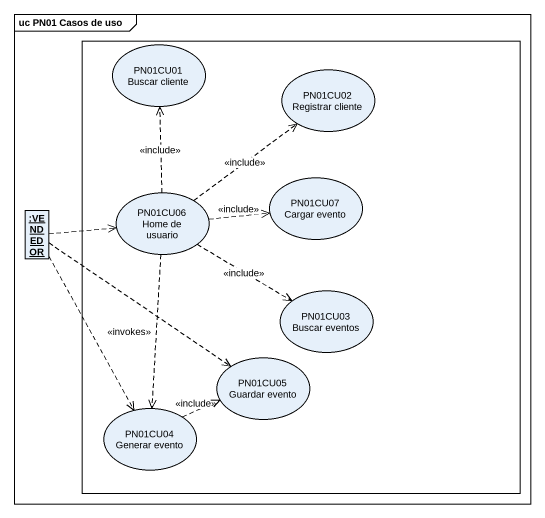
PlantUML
@startuml
mainframe uc PN01 Casos de uso
allowmixing
hide circle
hide empty members
rectangle " " as rectangle1 {
  usecase "PN01CU01 Buscar cliente" as PN01CU01_Buscar_cliente
  usecase "PN01CU02 Registrar cliente" as PN01CU02_Registrar_cliente
  usecase "PN01CU07 Cargar evento" as PN01CU07_Cargar_evento
  usecase "PN01CU06 Home de usuario" as PN01CU06_Home_de_usuario
  usecase "PN01CU03 Buscar eventos" as PN01CU03_Buscar_eventos
  usecase "PN01CU05 Guardar evento" as PN01CU05_Guardar_evento
  usecase "PN01CU04 Generar evento" as PN01CU04_Generar_evento
}
object ":VENDEDOR" as VENDEDOR
VENDEDOR .right.> PN01CU06_Home_de_usuario
VENDEDOR ..> PN01CU05_Guardar_evento
VENDEDOR ..> PN01CU04_Generar_evento
PN01CU06_Home_de_usuario .up.> PN01CU01_Buscar_cliente : <<include>>
PN01CU06_Home_de_usuario .up.> PN01CU02_Registrar_cliente : <<include>>
PN01CU06_Home_de_usuario .right.> PN01CU07_Cargar_evento : <<include>>
PN01CU06_Home_de_usuario .right.> PN01CU03_Buscar_eventos : <<include>>
PN01CU06_Home_de_usuario ..> PN01CU04_Generar_evento : <<invokes>>
PN01CU04_Generar_evento .right.> PN01CU05_Guardar_evento : <<include>>
@enduml
